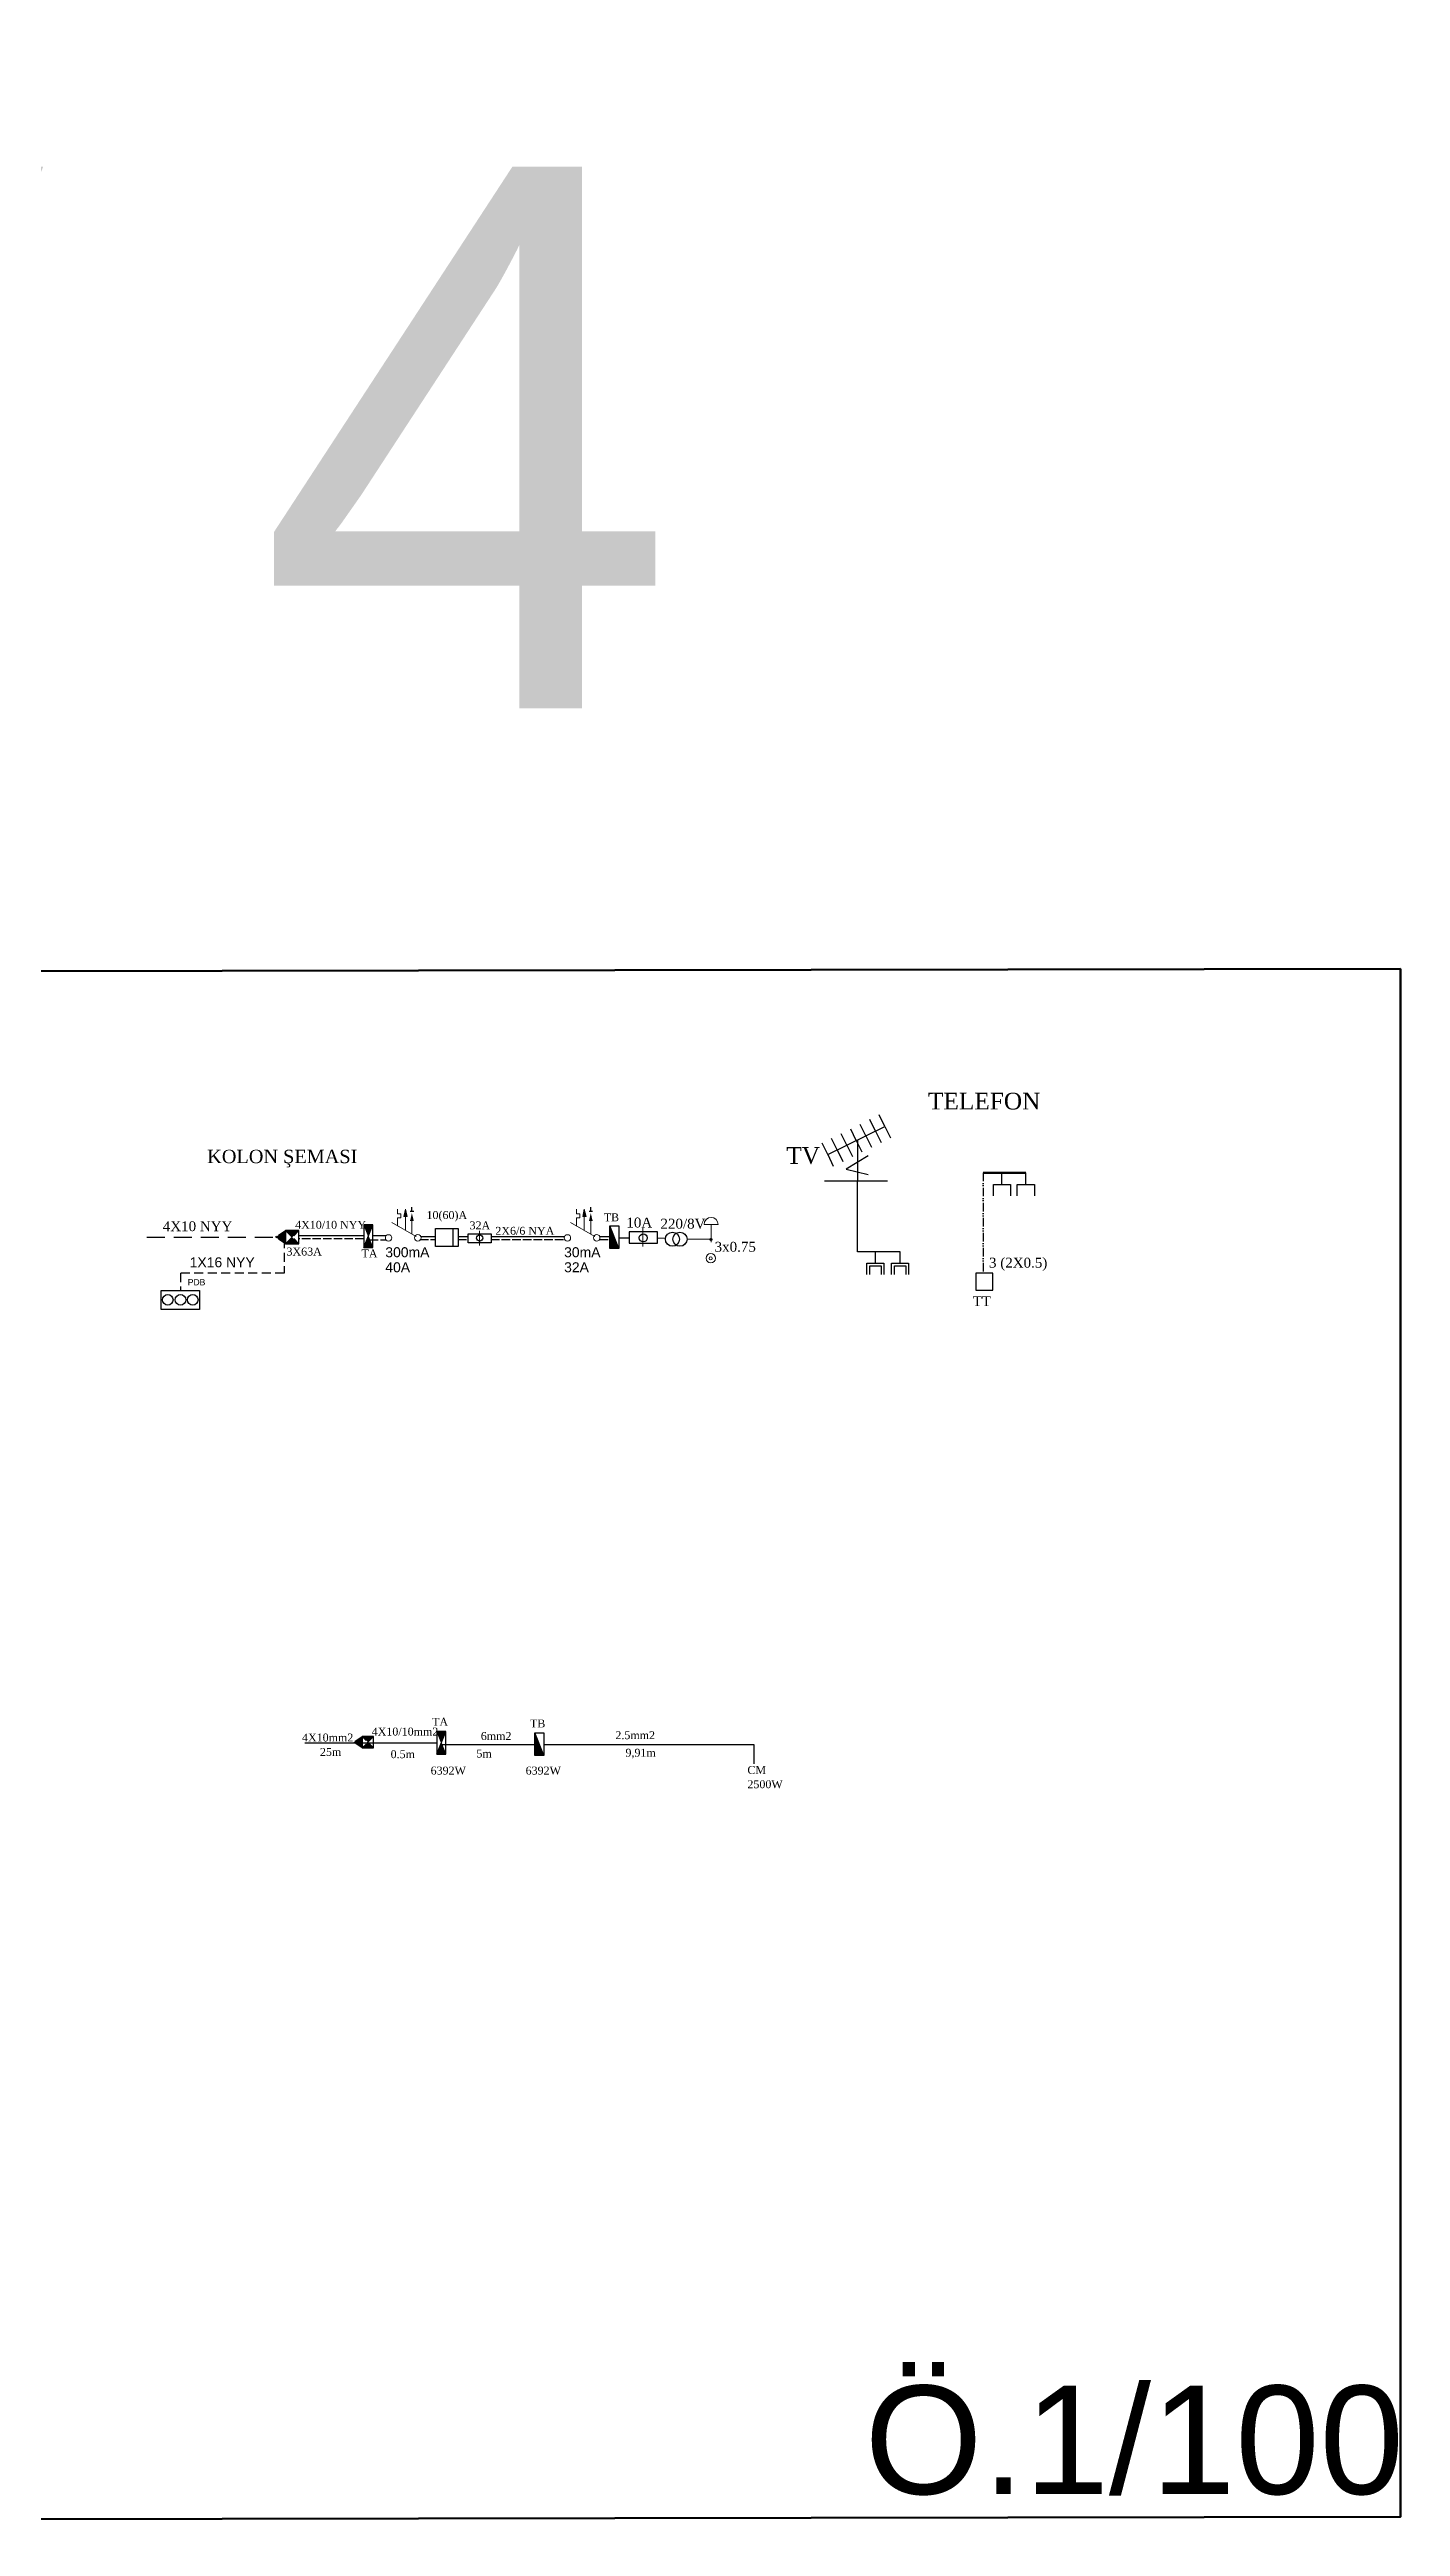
# Model space of a CAD drawing. Header units: millimetres. Extents: x 943 to 8976, y 750 to 4245.
# Drawn here: x 7071 to 8976, y 750 to 4245 of the extents above; entities that cross this region are included whole.
import ezdxf

# ---------------------------------------------------------------- set-up
doc = ezdxf.new("R2010")
doc.units = ezdxf.units.MM
for name, pattern in [('ACAD_ISO02W100', [15, 12, -3]), ('ACAD_ISO12W100', [21, 12, -3, 0, -3, 0, -3]), ('DASHDOT', [25.4, 12.7, -6.35, 0, -6.35]), ('DASHDOTX2', [50.8, 25.4, -12.7, 0, -12.7]), ('DASHED', [19.05, 12.7, -6.35]), ('DASHEDX2', [38.1, 25.4, -12.7])]:
    doc.linetypes.add(name, pattern=pattern)
for name, color, linetype in [('GÖRÜNÜŞLER', 8, 'Continuous'), ('kolon', 4, 'Continuous'), ('telefon', 3, 'ACAD_ISO12W100'), ('topraklama', 3, 'DASHED'), ('ölçü', 23, 'Continuous'), ('ışık', 1, 'Continuous')]:
    doc.layers.add(name, color=color, linetype=linetype)
doc.layers.add('SEMBOL', color=3, linetype='Continuous', lineweight=18)
doc.layers.add('ZİL', color=92, linetype='DASHDOT', lineweight=20)
doc.styles.add('MEKAN', font='times.ttf')
doc.styles.get("Standard").update_dxf_attribs({"font": 'arial.ttf'})
doc.styles.add('TXTX', font='arial.ttf')

# ---------------------------------------------------------------- blocks, each defined once
blk = doc.blocks.new('Topraklama Klemensi')
at = {"layer": 'GÖRÜNÜŞLER'}
for p, q in [((-26.75, 27.125), (0, 27.125)), ((-26.75, -27.125), (-26.75, 27.125)), ((0, 27.125), (0, -27.125)), ((0, -27.125), (-26.75, -27.125))]:
    blk.add_line(p, q, dxfattribs=at)
for centre in [(-13.25, 17.625), (-13.25, -0.375), (-13.25, -17.625)]:
    blk.add_circle(centre, 7.5, dxfattribs=at)

msp = doc.modelspace()

# ---------------------------------------------------------------- hatches: boundary and pattern name
at = {"layer": 'kolon', "linetype": 'DASHED'}
msp.add_hatch(color=256, dxfattribs=at).paths.add_polyline_path([(8001.3, 2565.8, -1), (8006, 2565.8, -1)])
at = {"layer": 'telefon'}
for points in [[(7860.8, 2585), (7860.8, 2553), (7873.6, 2553)], [(7499.6, 1856.7), (7511.8, 1848.6), (7511.8, 1864.6)], [(7755.3, 1870), (7755.3, 1838), (7768.1, 1838)]]:
    msp.add_hatch(color=256, dxfattribs=at).paths.add_polyline_path(points)
h = msp.add_hatch(color=256, dxfattribs=at)
h.paths.add_polyline_path([(7519.8, 1856.6), (7527.8, 1864.6), (7511.8, 1864.6)])
h.paths.add_polyline_path([(7527.8, 1848.6), (7519.8, 1856.6), (7511.8, 1848.6)])
h.paths.add_polyline_path([(7511.8, 1864.6), (7499.6, 1856.7), (7511.8, 1848.6)])
at = {"layer": 'ZİL', "linetype": 'ByBlock'}
h = msp.add_hatch(color=256, dxfattribs=at)
h.paths.add_polyline_path([(7520.4, 2570.5), (7526.8, 2586.5), (7514, 2586.5)])
h.paths.add_polyline_path([(7526.8, 2554.5), (7520.4, 2570.5), (7514, 2554.5)])
at = {"layer": 'ZİL', "linetype": 'ACAD_ISO02W100'}
msp.add_hatch(color=256, dxfattribs=at).paths.add_polyline_path([(7389.3, 2569.2), (7403.7, 2559.6), (7403.7, 2578.4)])
h = msp.add_hatch(color=256, dxfattribs=at)
h.paths.add_polyline_path([(7403.7, 2578.4), (7413, 2569), (7422.4, 2578.4)])
h.paths.add_polyline_path([(7403.7, 2559.6), (7422.4, 2559.6), (7413, 2569)])
at = {"layer": 'ZİL', "linetype": 'ByBlock'}
for points in [[(7526.8, 2554.5), (7520.4, 2570.5), (7514, 2554.5)], [(7629.7, 1839.5), (7623.3, 1855.5), (7616.9, 1839.5)]]:
    msp.add_hatch(color=256, dxfattribs=at).paths.add_polyline_path(points)
h = msp.add_hatch(color=256, dxfattribs=at)
h.paths.add_polyline_path([(7623.3, 1855.5), (7629.7, 1871.5), (7616.9, 1871.5)])
h.paths.add_polyline_path([(7629.7, 1839.5), (7623.3, 1855.5), (7616.9, 1839.5)])

# ---------------------------------------------------------------- linework, layer by layer
for p, q in [((8210.8, 2648.2), (8210.8, 2706.5)), ((8225.1, 2684), (8194.4, 2665)), ((8194.4, 2665), (8225.1, 2657.3)), ((8414, 2643.4), (8414, 2659.7)), ((8447.7, 2643.4), (8447.7, 2659.7)), ((8163.7, 2648.7), (8252.5, 2648.7)), ((8210.4, 2548.3), (8210.4, 2648.7)), ((8402, 2643.4), (8426, 2643.4)), ((8402, 2627.4), (8402, 2643.4)), ((8426, 2643.4), (8426, 2627.4)), ((8435.7, 2643.4), (8459.7, 2643.4)), ((8435.7, 2627.4), (8435.7, 2643.4)), ((8459.7, 2643.4), (8459.7, 2627.4)), ((7514, 2554.5), (7526.8, 2586.5)), ((7614.9, 2581.3), (7646.9, 2581.3)), ((7614.9, 2555.7), (7614.9, 2581.3)), ((7646.9, 2555.7), (7614.9, 2555.7)), ((7639.5, 2581.3), (7639.5, 2555.7)), ((7646.9, 2581.3), (7646.9, 2555.7)), ((7873.6, 2553), (7860.8, 2585)), ((8235.5, 2548.3), (8210.4, 2548.3)), ((8223.5, 2516.6), (8223.5, 2532.6)), ((8223.5, 2532.6), (8247.5, 2532.6)), ((8227.5, 2516.6), (8227.5, 2528.6)), ((8227.5, 2528.6), (8243.5, 2528.6)), ((8235.5, 2532.6), (8235.5, 2548.3)), ((8270.4, 2548.3), (8235.5, 2548.3)), ((8243.5, 2528.6), (8243.5, 2516.6)), ((8247.5, 2532.6), (8247.5, 2516.6)), ((8258.4, 2516.6), (8258.4, 2532.6)), ((8258.4, 2532.6), (8282.4, 2532.6)), ((8262.4, 2516.6), (8262.4, 2528.6)), ((8262.4, 2528.6), (8278.4, 2528.6)), ((8270.4, 2532.6), (8270.4, 2548.3)), ((8278.4, 2528.6), (8278.4, 2516.6)), ((8282.4, 2532.6), (8282.4, 2516.6)), ((7616.3, 1855.2), (7430.6, 1855.2)), ((7616.9, 1839.5), (7629.7, 1871.5)), ((7624.1, 1853.3), (7755.3, 1853.3)), ((7768.1, 1838), (7755.3, 1870)), ((7768.1, 1853.3), (8064.3, 1853.3)), ((8064.3, 1853.3), (8064.3, 1826))]:
    msp.add_line(p, q)
at = {"lineweight": 211}
for p, q in [((8387.7, 2659.9), (8414, 2659.7)), ((8414, 2659.7), (8447.7, 2659.7))]:
    msp.add_line(p, q, dxfattribs=at)
at = {"color": 2, "linetype": 'ByBlock', "lineweight": 211, "true_color": 0xf1eb1f}
msp.add_lwpolyline([(942.8, 2934), (8976.1, 2947.5), (8976.1, 763.7), (942.8, 750.2)], close=True, dxfattribs=at)
for points in [[(7514, 2586.5), (7514, 2554.5), (7526.8, 2554.5), (7526.8, 2586.5)], [(7403.7, 2578.4), (7403.7, 2559.6), (7422.4, 2559.6), (7422.4, 2578.4)], [(7693.4, 2561.2), (7661.4, 2561.2), (7661.4, 2574), (7693.4, 2574)], [(7873.6, 2585), (7873.6, 2553), (7860.8, 2553), (7860.8, 2585)], [(7928.2, 2576.5), (7888.2, 2576.5), (7888.2, 2560.5), (7928.2, 2560.5)], [(8377, 2494.4), (8401, 2494.4), (8401, 2518.4), (8377, 2518.4)], [(7511.8, 1864.6), (7511.8, 1848.6), (7527.8, 1848.6), (7527.8, 1864.6)], [(7616.9, 1871.5), (7616.9, 1839.5), (7629.7, 1839.5), (7629.7, 1871.5)], [(7768.1, 1870), (7768.1, 1838), (7755.3, 1838), (7755.3, 1870)]]:
    msp.add_lwpolyline(points, close=True)
for centre in [(7949.3, 2566.2), (7959.9, 2566.2)]:
    msp.add_circle(centre, 10)
at = {"layer": 'kolon', "color": 0}
msp.add_line((8003.7, 2565.7), (8002.8, 2565.7), dxfattribs=at)
at = {"layer": 'SEMBOL'}
for p, q in [((7587.7, 2570.1), (7553.3, 2590)), ((7561.7, 2602.2), (7561.7, 2608.8)), ((7566.4, 2602.2), (7561.7, 2602.2)), ((7561.7, 2585.3), (7561.7, 2596.2)), ((7561.7, 2596.2), (7566.4, 2596.2)), ((7566.4, 2596.2), (7566.4, 2602.2)), ((7572.7, 2608.5), (7570.4, 2598.1)), ((7570.4, 2598.1), (7575.1, 2598.2)), ((7575.1, 2598.2), (7572.7, 2608.5)), ((7572.7, 2598.1), (7572.7, 2578.9)), ((7579.5, 2592.8), (7584.3, 2592.8)), ((7581.9, 2592.8), (7581.9, 2573.6)), ((7840, 2570.1), (7805.6, 2590)), ((7813.9, 2602.2), (7813.9, 2608.8)), ((7818.7, 2602.2), (7813.9, 2602.2)), ((7813.9, 2585.3), (7813.9, 2596.2)), ((7813.9, 2596.2), (7818.7, 2596.2)), ((7818.7, 2596.2), (7818.7, 2602.2)), ((7824.9, 2608.5), (7822.7, 2598.1)), ((7822.7, 2598.1), (7827.4, 2598.2)), ((7827.4, 2598.2), (7824.9, 2608.5)), ((7825, 2598.1), (7825, 2578.9)), ((7831.8, 2592.8), (7836.5, 2592.8)), ((7834.2, 2592.8), (7834.2, 2573.6))]:
    msp.add_line(p, q, dxfattribs=at)
for centre in [(7548.9, 2568), (7590.2, 2568.2), (7801.2, 2568), (7842.5, 2568.2)]:
    msp.add_circle(centre, 4.53, dxfattribs=at)
for points in [[(7570.4, 2598.1), (7575.1, 2598.2), (7572.7, 2608.5)], [(7579.5, 2592.8), (7584.3, 2592.8), (7581.8, 2603.1)], [(7822.7, 2598.1), (7827.4, 2598.2), (7824.9, 2608.5)], [(7831.8, 2592.8), (7836.5, 2592.8), (7834.1, 2603.1)]]:
    msp.add_solid(points, dxfattribs=at)
at = {"layer": 'telefon', "linetype": 'ACAD_ISO12W100'}
msp.add_line((8387.7, 2659.9), (8387.7, 2518.4), dxfattribs=at)
at = {"layer": 'topraklama', "linetype": 'DASHED', "lineweight": 25}
for p, q in [((7401.8, 2566.1), (7401.8, 2518.4)), ((7401.8, 2518.4), (7255.6, 2518.4))]:
    msp.add_line(p, q, dxfattribs=at)
at = {"layer": 'topraklama', "linetype": 'ACAD_ISO02W100'}
for p, q in [((7513.6, 2566.9), (7422.4, 2566.9)), ((7522.3, 2565.5), (7545.1, 2565.5)), ((7593, 2566), (7614.9, 2566)), ((7646.9, 2566), (7661.4, 2566)), ((7693.4, 2566), (7797.1, 2566)), ((7846.4, 2566), (7860.8, 2566))]:
    msp.add_line(p, q, dxfattribs=at)
at = {"layer": 'topraklama'}
msp.add_line((7255.6, 2518.4), (7255.6, 2494.9), dxfattribs=at)
at = {"layer": 'ZİL', "linetype": 'ByBlock'}
for p, q in [((7514, 2586.5), (7526.8, 2554.5)), ((8013.8, 2587), (7993.8, 2587)), ((7969.8, 2566.1), (8003.7, 2566.1)), ((7616.9, 1871.5), (7629.7, 1839.5))]:
    msp.add_line(p, q, dxfattribs=at)
at = {"layer": 'ZİL', "linetype": 'DASHDOTX2'}
msp.add_line((8003.7, 2587.3), (8003.7, 2546.4), dxfattribs=at)
at = {"layer": 'ZİL', "linetype": 'ACAD_ISO02W100'}
for p, q in [((7403.7, 2578.4), (7389.3, 2569.2)), ((7403.7, 2559.6), (7389.3, 2569.2)), ((7413, 2569), (7403.7, 2578.4)), ((7413, 2569), (7403.7, 2559.6)), ((7422.4, 2578.4), (7415.1, 2571.1)), ((7422.4, 2559.6), (7415.1, 2567)), ((7511.8, 1864.6), (7499.6, 1856.7)), ((7511.8, 1848.6), (7499.6, 1856.7)), ((7527.8, 1848.6), (7511.8, 1864.6)), ((7527.8, 1864.6), (7511.8, 1848.6))]:
    msp.add_line(p, q, dxfattribs=at)
at = {"layer": 'ZİL', "linetype": 'Continuous'}
for p, q in [((7677.1, 2557.2), (7677.1, 2577.9)), ((7907.7, 2581.6), (7907.7, 2555.7))]:
    msp.add_line(p, q, dxfattribs=at)
at = {"layer": 'ZİL'}
msp.add_line((7928.5, 2567.6), (7939.3, 2567.6), dxfattribs=at)
at = {"layer": 'ZİL', "linetype": 'ByBlock', "lineweight": -2}
for centre, radius in [((7677.4, 2567.9), 4.55), ((7908.1, 2568.1), 5.69)]:
    msp.add_circle(centre, radius, dxfattribs=at)
at = {"layer": 'ZİL', "linetype": 'ByBlock'}
for centre, radius in [((8003.4, 2539.3), 6.65), ((8003.3, 2539.2), 2.22)]:
    msp.add_circle(centre, radius, dxfattribs=at)
msp.add_arc((8003.8, 2587), 10, 0, 180, dxfattribs=at)
at = {"layer": 'ölçü', "color": 0, "linetype": 'ByBlock', "ltscale": 3}
for p, q in [((8222.1, 2712.1), (8214.1, 2728.2)), ((8235.5, 2718.7), (8227.6, 2734.9)), ((8249, 2725.3), (8241, 2741.5)), ((8168.3, 2685.5), (8160.3, 2701.7)), ((8168.3, 2685.5), (8249, 2725.3)), ((8181.7, 2692.2), (8173.8, 2708.3)), ((8181.7, 2692.2), (8189.7, 2676)), ((8195.2, 2698.8), (8187.2, 2714.9)), ((8195.2, 2698.8), (8203.1, 2682.7)), ((8208.6, 2705.4), (8200.7, 2721.6)), ((8208.6, 2705.4), (8216.6, 2689.3)), ((8222.1, 2712.1), (8230.1, 2695.9)), ((8235.5, 2718.7), (8243.5, 2702.6)), ((8249, 2725.3), (8257, 2709.2)), ((8168.3, 2685.5), (8176.2, 2669.4)), ((7584.4, 2605.1), (7579.4, 2605.1)), ((7581.9, 2605.1), (7581.9, 2611.4)), ((7836.6, 2605.1), (7831.6, 2605.1)), ((7834.1, 2605.1), (7834.1, 2611.4))]:
    msp.add_line(p, q, dxfattribs=at)
at = {"layer": 'ışık', "linetype": 'DASHEDX2', "lineweight": -2}
msp.add_line((7207.8, 2569.2), (7389.3, 2569.2), dxfattribs=at)
at = {"layer": 'ışık'}
for p, q in [((7513.6, 2570.9), (7422.4, 2570.9)), ((7544.5, 2570.9), (7526.8, 2570.9)), ((7594.6, 2570), (7614.9, 2570)), ((7646.9, 2570), (7661.4, 2570)), ((7693.4, 2570), (7797.1, 2570)), ((7846.6, 2570), (7860.8, 2570)), ((7873.6, 2568.3), (7888.2, 2568.3))]:
    msp.add_line(p, q, dxfattribs=at)

# ---------------------------------------------------------------- block references
at = {"rotation": 90}
msp.add_blockref('Topraklama Klemensi', (7255.1, 2493.9), dxfattribs=at)

# ---------------------------------------------------------------- texts
at = {"style": 'MEKAN'}
for s, height, p in [('TELEFON', 23.62, (8309.7, 2749.2)), ('KOLON ŞEMASI', 18.9, (7293.1, 2673.5)), ('TV', 23.62, (8109.9, 2672.5)), ('4X10 NYY', 14, (7230.5, 2577.5)), ('4X10/10 NYY', 11.2, (7417.1, 2580.9)), ('10(60)A', 11.2, (7602.4, 2594.7)), ('32A', 11.2, (7663.1, 2580.1)), ('TB', 11.2, (7852.4, 2591.5)), ('10A', 14, (7884.3, 2582.7)), ('220/8V', 14, (7932.4, 2581.1)), ('3X63A', 11.2, (7404.9, 2543.2)), ('TA', 11.2, (7510.7, 2540.5)), ('2X6/6 NYA', 11.2, (7699.5, 2572.4)), ('3x0.75', 14, (8008.8, 2548.5)), ('3 (2X0.5)', 14, (8395.8, 2526.1)), ('TT', 14, (8372.8, 2471.8)), ('TA', 11.2, (7610.3, 1879.7)), ('TB', 11.2, (7748.4, 1877.4)), ('4X10mm2', 11.2, (7426.8, 1857.6)), ('4X10/10mm2', 11.2, (7525.1, 1866)), ('6mm2', 11.2, (7679, 1859.7)), ('2.5mm2', 11.2, (7868.8, 1860.9)), ('25m', 11.2, (7452.1, 1837.3)), ('0.5m', 11.2, (7551.8, 1834.1)), ('6392W', 11.2, (7608.2, 1811)), ('5m', 11.2, (7672.8, 1835)), ('6392W', 11.2, (7742.2, 1811)), ('9,91m', 11.2, (7883, 1836.2)), ('CM', 11.2, (8055, 1811.8)), ('2500W', 11.2, (8055, 1791.7))]:
    msp.add_text(s, height=height, dxfattribs=at).set_placement(p)
at = {"color": 2, "linetype": 'ByBlock', "lineweight": 211, "true_color": 0xf1eb1f, "insert": (4042, 4079.1), "char_height": 764, "attachment_point": 1}
msp.add_mtext_dynamic_manual_height_columns('ÖDEV 4', width=65602.342, gutter_width=682.1, heights=[0], dxfattribs=at)
at = {"color": 2, "linetype": 'ByBlock', "lineweight": 211, "true_color": 0xf1eb1f, "insert": (8220.3, 948.9), "char_height": 153.05, "width": 652.361, "attachment_point": 1}
msp.add_mtext('Ö.1/100', dxfattribs=at)
at = {"layer": 'ZİL', "linetype": 'ByBlock', "lineweight": -2, "style": 'TXTX'}
for s, height, p in [('300mA', 14.06, (7544.3, 2540.8)), ('30mA', 14.06, (7796.5, 2540.8)), ('1X16 NYY', 14.06, (7268.4, 2526.6)), ('40A', 14.06, (7544.3, 2519.6)), ('32A', 14.06, (7796.5, 2519.6)), ('PDB', 8.64, (7265.7, 2501.2))]:
    msp.add_text(s, height=height, dxfattribs=at).set_placement(p)

doc.saveas('drawing.dxf')
